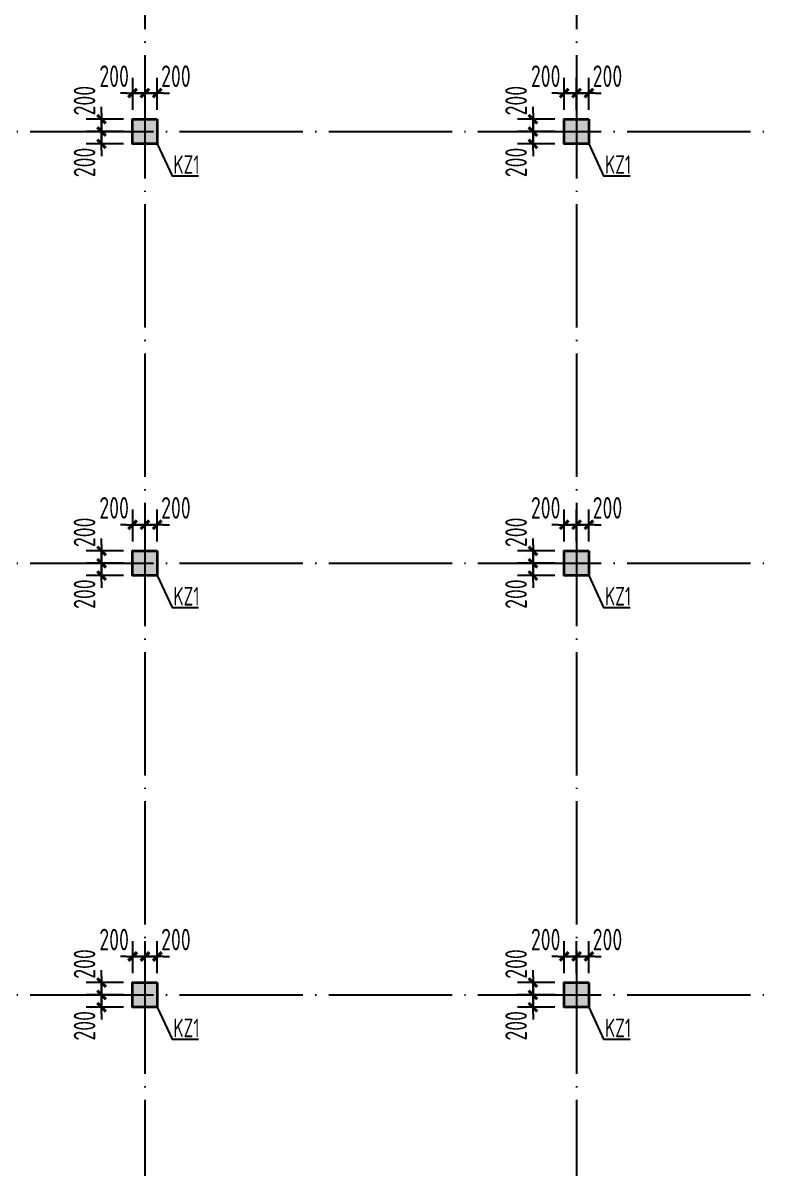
# Model space of a CAD drawing. Extents: x 8268344 to 8869063, y 669070 to 951310.
# Drawn here: x 8515027 to 8527018, y 769180 to 787750 of the extents above; entities that cross this region are included whole.
import ezdxf

# ---------------------------------------------------------------- set-up
doc = ezdxf.new("R2010")
doc.units = 0
doc.header["$LTSCALE"] = 1000
doc.linetypes.add('DOTE', pattern=[2.42, 2, -0.2, 0.02, -0.2])
doc.layers.get('0').update_dxf_attribs({"linetype": 'CONTINUOUS'})
doc.layers.get('Defpoints').update_dxf_attribs({"linetype": 'CONTINUOUS'})
for name, color, linetype in [('DIM', 3, 'CONTINUOUS'), ('DOTE', 1, 'DOTE'), ('PUB_TEXT', 7, 'CONTINUOUS'), ('柱涂实', 54, 'CONTINUOUS')]:
    doc.layers.add(name, color=color, linetype=linetype)
doc.layers.add('柱', color=2, linetype='CONTINUOUS', lineweight=35)
doc.styles.add('HZTXT', font='tssdeng.shx', dxfattribs={"width": 0.75, "bigfont": 'HZTXT.shx'})
doc.styles.add('TSSD_Dimension', font='Tssdeng.shx', dxfattribs={"width": 0.7, "bigfont": 'tssdchn.shx'})
doc.dimstyles.new('TSSD_100_100$0', dxfattribs={"dimtxt": 350, "dimasz": 100, "dimexe": 250, "dimexo": 150, "dimgap": 100, "dimtad": 1, "dimdec": 0, "dimzin": 0, "dimdsep": 46, "dimtxsty": 'TSSD_Dimension', "dimblk": '_TSDBK', "dimblk1": '_TSDBK', "dimblk2": '_TSDBK', "dimsah": 1, "dimcen": 0, "dimclrt": 7, "dimadec": 0, "dimazin": 0, "dimtfac": 1, "dimtdec": 0, "dimtix": 1, "dimtmove": 2, "dimatfit": 3, "dimldrblk": '_TSDBK', "dimfxl": 0, "dimtolj": 1, "dimtzin": 0, "dimarcsym": 0})

# ---------------------------------------------------------------- blocks, each defined once
blk = doc.blocks.new('_TSDBK')
blk.add_line((-1, 0), (1.5, 0))
at = {"const_width": 0.5}
blk.add_lwpolyline([(-0.7, -0.7), (0.7, 0.7)], dxfattribs=at)
blk = doc.blocks.new('*D2503')
at = {"layer": 'Defpoints', "color": 0}
for p in [(8516808, 786188), (8516302, 785988), (8516808, 785988)]:
    blk.add_point(p, dxfattribs=at)
at = {"layer": 'DIM', "color": 0, "lineweight": -2}
for p, q in [((8516302, 786288), (8516302, 786388)), ((8516658, 786188), (8516052, 786188)), ((8516302, 786188), (8516302, 785988)), ((8516658, 785988), (8516052, 785988)), ((8516302, 785888), (8516302, 785788))]:
    blk.add_line(p, q, dxfattribs=at)
at = {"layer": 'DIM', "color": 0, "lineweight": -2, "xscale": 100, "yscale": 100, "zscale": 100}
for p, rotation in [((8516302, 786188), 270), ((8516302, 785988), 90)]:
    blk.add_blockref('_TSDBK', p, dxfattribs=dict(at, rotation=rotation))
at = {"layer": 'DIM', "color": 7, "insert": (8516027, 786489), "char_height": 350, "attachment_point": 5, "rotation": 90, "style": 'TSSD_Dimension'}
blk.add_mtext('\\A1;200', dxfattribs=at)
blk = doc.blocks.new('*D2504')
at = {"layer": 'Defpoints', "color": 0}
for p in [(8516808, 785988), (8516302, 785788), (8516808, 785788)]:
    blk.add_point(p, dxfattribs=at)
at = {"layer": 'DIM', "color": 0, "lineweight": -2}
for p, q in [((8516302, 786088), (8516302, 786188)), ((8516658, 785988), (8516052, 785988)), ((8516302, 785988), (8516302, 785788)), ((8516658, 785788), (8516052, 785788)), ((8516302, 785688), (8516302, 785588))]:
    blk.add_line(p, q, dxfattribs=at)
at = {"layer": 'DIM', "color": 0, "lineweight": -2, "xscale": 100, "yscale": 100, "zscale": 100}
for p, rotation in [((8516302, 785988), 270), ((8516302, 785788), 90)]:
    blk.add_blockref('_TSDBK', p, dxfattribs=dict(at, rotation=rotation))
at = {"layer": 'DIM', "color": 7, "insert": (8516027, 785487), "char_height": 350, "attachment_point": 5, "rotation": 90, "style": 'TSSD_Dimension'}
blk.add_mtext('\\A1;200', dxfattribs=at)
blk = doc.blocks.new('*D2505')
at = {"layer": 'Defpoints', "color": 0}
for p in [(8517208, 786611), (8517008, 786188), (8517208, 786188)]:
    blk.add_point(p, dxfattribs=at)
at = {"layer": 'DIM', "color": 0, "lineweight": -2}
for p, q in [((8517008, 786338), (8517008, 786861)), ((8517208, 786338), (8517208, 786861)), ((8516908, 786611), (8516808, 786611)), ((8517008, 786611), (8517208, 786611)), ((8517308, 786611), (8517408, 786611))]:
    blk.add_line(p, q, dxfattribs=at)
at = {"layer": 'DIM', "color": 0, "lineweight": -2, "xscale": 100, "yscale": 100, "zscale": 100}
blk.add_blockref('_TSDBK', (8517008, 786611), dxfattribs=at)
at = {"layer": 'DIM', "color": 0, "lineweight": -2, "xscale": 100, "yscale": 100, "zscale": 100, "rotation": 180}
blk.add_blockref('_TSDBK', (8517208, 786611), dxfattribs=at)
at = {"layer": 'DIM', "color": 7, "insert": (8517509, 786886), "char_height": 350, "attachment_point": 5, "style": 'TSSD_Dimension'}
blk.add_mtext('\\A1;200', dxfattribs=at)
blk = doc.blocks.new('*D2506')
at = {"layer": 'Defpoints', "color": 0}
for p in [(8517008, 786611), (8516808, 786188), (8517008, 786188)]:
    blk.add_point(p, dxfattribs=at)
at = {"layer": 'DIM', "color": 0, "lineweight": -2}
for p, q in [((8516808, 786338), (8516808, 786861)), ((8517008, 786338), (8517008, 786861)), ((8516708, 786611), (8516608, 786611)), ((8516808, 786611), (8517008, 786611)), ((8517108, 786611), (8517208, 786611))]:
    blk.add_line(p, q, dxfattribs=at)
at = {"layer": 'DIM', "color": 0, "lineweight": -2, "xscale": 100, "yscale": 100, "zscale": 100}
blk.add_blockref('_TSDBK', (8516808, 786611), dxfattribs=at)
at = {"layer": 'DIM', "color": 0, "lineweight": -2, "xscale": 100, "yscale": 100, "zscale": 100, "rotation": 180}
blk.add_blockref('_TSDBK', (8517008, 786611), dxfattribs=at)
at = {"layer": 'DIM', "color": 7, "insert": (8516507, 786886), "char_height": 350, "attachment_point": 5, "style": 'TSSD_Dimension'}
blk.add_mtext('\\A1;200', dxfattribs=at)
blk = doc.blocks.new('*D2507')
at = {"layer": 'Defpoints', "color": 0}
for p in [(8516808, 779188), (8516302, 778988), (8516808, 778988)]:
    blk.add_point(p, dxfattribs=at)
at = {"layer": 'DIM', "color": 0, "lineweight": -2}
for p, q in [((8516302, 779288), (8516302, 779388)), ((8516658, 779188), (8516052, 779188)), ((8516302, 779188), (8516302, 778988)), ((8516658, 778988), (8516052, 778988)), ((8516302, 778888), (8516302, 778788))]:
    blk.add_line(p, q, dxfattribs=at)
at = {"layer": 'DIM', "color": 0, "lineweight": -2, "xscale": 100, "yscale": 100, "zscale": 100}
for p, rotation in [((8516302, 779188), 270), ((8516302, 778988), 90)]:
    blk.add_blockref('_TSDBK', p, dxfattribs=dict(at, rotation=rotation))
at = {"layer": 'DIM', "color": 7, "insert": (8516027, 779489), "char_height": 350, "attachment_point": 5, "rotation": 90, "style": 'TSSD_Dimension'}
blk.add_mtext('\\A1;200', dxfattribs=at)
blk = doc.blocks.new('*D2508')
at = {"layer": 'Defpoints', "color": 0}
for p in [(8516808, 778988), (8516302, 778788), (8516808, 778788)]:
    blk.add_point(p, dxfattribs=at)
at = {"layer": 'DIM', "color": 0, "lineweight": -2}
for p, q in [((8516302, 779088), (8516302, 779188)), ((8516658, 778988), (8516052, 778988)), ((8516302, 778988), (8516302, 778788)), ((8516658, 778788), (8516052, 778788)), ((8516302, 778688), (8516302, 778588))]:
    blk.add_line(p, q, dxfattribs=at)
at = {"layer": 'DIM', "color": 0, "lineweight": -2, "xscale": 100, "yscale": 100, "zscale": 100}
for p, rotation in [((8516302, 778988), 270), ((8516302, 778788), 90)]:
    blk.add_blockref('_TSDBK', p, dxfattribs=dict(at, rotation=rotation))
at = {"layer": 'DIM', "color": 7, "insert": (8516027, 778487), "char_height": 350, "attachment_point": 5, "rotation": 90, "style": 'TSSD_Dimension'}
blk.add_mtext('\\A1;200', dxfattribs=at)
blk = doc.blocks.new('*D2509')
at = {"layer": 'Defpoints', "color": 0}
for p in [(8517208, 779611), (8517008, 779188), (8517208, 779188)]:
    blk.add_point(p, dxfattribs=at)
at = {"layer": 'DIM', "color": 0, "lineweight": -2}
for p, q in [((8517008, 779338), (8517008, 779861)), ((8517208, 779338), (8517208, 779861)), ((8516908, 779611), (8516808, 779611)), ((8517008, 779611), (8517208, 779611)), ((8517308, 779611), (8517408, 779611))]:
    blk.add_line(p, q, dxfattribs=at)
at = {"layer": 'DIM', "color": 0, "lineweight": -2, "xscale": 100, "yscale": 100, "zscale": 100}
blk.add_blockref('_TSDBK', (8517008, 779611), dxfattribs=at)
at = {"layer": 'DIM', "color": 0, "lineweight": -2, "xscale": 100, "yscale": 100, "zscale": 100, "rotation": 180}
blk.add_blockref('_TSDBK', (8517208, 779611), dxfattribs=at)
at = {"layer": 'DIM', "color": 7, "insert": (8517509, 779886), "char_height": 350, "attachment_point": 5, "style": 'TSSD_Dimension'}
blk.add_mtext('\\A1;200', dxfattribs=at)
blk = doc.blocks.new('*D2510')
at = {"layer": 'Defpoints', "color": 0}
for p in [(8517008, 779611), (8516808, 779188), (8517008, 779188)]:
    blk.add_point(p, dxfattribs=at)
at = {"layer": 'DIM', "color": 0, "lineweight": -2}
for p, q in [((8516808, 779338), (8516808, 779861)), ((8517008, 779338), (8517008, 779861)), ((8516708, 779611), (8516608, 779611)), ((8516808, 779611), (8517008, 779611)), ((8517108, 779611), (8517208, 779611))]:
    blk.add_line(p, q, dxfattribs=at)
at = {"layer": 'DIM', "color": 0, "lineweight": -2, "xscale": 100, "yscale": 100, "zscale": 100}
blk.add_blockref('_TSDBK', (8516808, 779611), dxfattribs=at)
at = {"layer": 'DIM', "color": 0, "lineweight": -2, "xscale": 100, "yscale": 100, "zscale": 100, "rotation": 180}
blk.add_blockref('_TSDBK', (8517008, 779611), dxfattribs=at)
at = {"layer": 'DIM', "color": 7, "insert": (8516507, 779886), "char_height": 350, "attachment_point": 5, "style": 'TSSD_Dimension'}
blk.add_mtext('\\A1;200', dxfattribs=at)
blk = doc.blocks.new('*D2511')
at = {"layer": 'Defpoints', "color": 0}
for p in [(8516808, 772188), (8516302, 771988), (8516808, 771988)]:
    blk.add_point(p, dxfattribs=at)
at = {"layer": 'DIM', "color": 0, "lineweight": -2}
for p, q in [((8516302, 772288), (8516302, 772388)), ((8516658, 772188), (8516052, 772188)), ((8516302, 772188), (8516302, 771988)), ((8516658, 771988), (8516052, 771988)), ((8516302, 771888), (8516302, 771788))]:
    blk.add_line(p, q, dxfattribs=at)
at = {"layer": 'DIM', "color": 0, "lineweight": -2, "xscale": 100, "yscale": 100, "zscale": 100}
for p, rotation in [((8516302, 772188), 270), ((8516302, 771988), 90)]:
    blk.add_blockref('_TSDBK', p, dxfattribs=dict(at, rotation=rotation))
at = {"layer": 'DIM', "color": 7, "insert": (8516027, 772489), "char_height": 350, "attachment_point": 5, "rotation": 90, "style": 'TSSD_Dimension'}
blk.add_mtext('\\A1;200', dxfattribs=at)
blk = doc.blocks.new('*D2512')
at = {"layer": 'Defpoints', "color": 0}
for p in [(8516808, 771988), (8516302, 771788), (8516808, 771788)]:
    blk.add_point(p, dxfattribs=at)
at = {"layer": 'DIM', "color": 0, "lineweight": -2}
for p, q in [((8516302, 772088), (8516302, 772188)), ((8516658, 771988), (8516052, 771988)), ((8516302, 771988), (8516302, 771788)), ((8516658, 771788), (8516052, 771788)), ((8516302, 771688), (8516302, 771588))]:
    blk.add_line(p, q, dxfattribs=at)
at = {"layer": 'DIM', "color": 0, "lineweight": -2, "xscale": 100, "yscale": 100, "zscale": 100}
for p, rotation in [((8516302, 771988), 270), ((8516302, 771788), 90)]:
    blk.add_blockref('_TSDBK', p, dxfattribs=dict(at, rotation=rotation))
at = {"layer": 'DIM', "color": 7, "insert": (8516027, 771487), "char_height": 350, "attachment_point": 5, "rotation": 90, "style": 'TSSD_Dimension'}
blk.add_mtext('\\A1;200', dxfattribs=at)
blk = doc.blocks.new('*D2513')
at = {"layer": 'Defpoints', "color": 0}
for p in [(8517208, 772611), (8517008, 772188), (8517208, 772188)]:
    blk.add_point(p, dxfattribs=at)
at = {"layer": 'DIM', "color": 0, "lineweight": -2}
for p, q in [((8517008, 772338), (8517008, 772861)), ((8517208, 772338), (8517208, 772861)), ((8516908, 772611), (8516808, 772611)), ((8517008, 772611), (8517208, 772611)), ((8517308, 772611), (8517408, 772611))]:
    blk.add_line(p, q, dxfattribs=at)
at = {"layer": 'DIM', "color": 0, "lineweight": -2, "xscale": 100, "yscale": 100, "zscale": 100}
blk.add_blockref('_TSDBK', (8517008, 772611), dxfattribs=at)
at = {"layer": 'DIM', "color": 0, "lineweight": -2, "xscale": 100, "yscale": 100, "zscale": 100, "rotation": 180}
blk.add_blockref('_TSDBK', (8517208, 772611), dxfattribs=at)
at = {"layer": 'DIM', "color": 7, "insert": (8517509, 772886), "char_height": 350, "attachment_point": 5, "style": 'TSSD_Dimension'}
blk.add_mtext('\\A1;200', dxfattribs=at)
blk = doc.blocks.new('*D2514')
at = {"layer": 'Defpoints', "color": 0}
for p in [(8517008, 772611), (8516808, 772188), (8517008, 772188)]:
    blk.add_point(p, dxfattribs=at)
at = {"layer": 'DIM', "color": 0, "lineweight": -2}
for p, q in [((8516808, 772338), (8516808, 772861)), ((8517008, 772338), (8517008, 772861)), ((8516708, 772611), (8516608, 772611)), ((8516808, 772611), (8517008, 772611)), ((8517108, 772611), (8517208, 772611))]:
    blk.add_line(p, q, dxfattribs=at)
at = {"layer": 'DIM', "color": 0, "lineweight": -2, "xscale": 100, "yscale": 100, "zscale": 100}
blk.add_blockref('_TSDBK', (8516808, 772611), dxfattribs=at)
at = {"layer": 'DIM', "color": 0, "lineweight": -2, "xscale": 100, "yscale": 100, "zscale": 100, "rotation": 180}
blk.add_blockref('_TSDBK', (8517008, 772611), dxfattribs=at)
at = {"layer": 'DIM', "color": 7, "insert": (8516507, 772886), "char_height": 350, "attachment_point": 5, "style": 'TSSD_Dimension'}
blk.add_mtext('\\A1;200', dxfattribs=at)
blk = doc.blocks.new('*D2531')
at = {"layer": 'Defpoints', "color": 0}
for p in [(8523808, 786188), (8523302, 785988), (8523808, 785988)]:
    blk.add_point(p, dxfattribs=at)
at = {"layer": 'DIM', "color": 0, "lineweight": -2}
for p, q in [((8523302, 786288), (8523302, 786388)), ((8523658, 786188), (8523052, 786188)), ((8523302, 786188), (8523302, 785988)), ((8523658, 785988), (8523052, 785988)), ((8523302, 785888), (8523302, 785788))]:
    blk.add_line(p, q, dxfattribs=at)
at = {"layer": 'DIM', "color": 0, "lineweight": -2, "xscale": 100, "yscale": 100, "zscale": 100}
for p, rotation in [((8523302, 786188), 270), ((8523302, 785988), 90)]:
    blk.add_blockref('_TSDBK', p, dxfattribs=dict(at, rotation=rotation))
at = {"layer": 'DIM', "color": 7, "insert": (8523027, 786489), "char_height": 350, "attachment_point": 5, "rotation": 90, "style": 'TSSD_Dimension'}
blk.add_mtext('\\A1;200', dxfattribs=at)
blk = doc.blocks.new('*D2532')
at = {"layer": 'Defpoints', "color": 0}
for p in [(8523808, 785988), (8523302, 785788), (8523808, 785788)]:
    blk.add_point(p, dxfattribs=at)
at = {"layer": 'DIM', "color": 0, "lineweight": -2}
for p, q in [((8523302, 786088), (8523302, 786188)), ((8523658, 785988), (8523052, 785988)), ((8523302, 785988), (8523302, 785788)), ((8523658, 785788), (8523052, 785788)), ((8523302, 785688), (8523302, 785588))]:
    blk.add_line(p, q, dxfattribs=at)
at = {"layer": 'DIM', "color": 0, "lineweight": -2, "xscale": 100, "yscale": 100, "zscale": 100}
for p, rotation in [((8523302, 785988), 270), ((8523302, 785788), 90)]:
    blk.add_blockref('_TSDBK', p, dxfattribs=dict(at, rotation=rotation))
at = {"layer": 'DIM', "color": 7, "insert": (8523027, 785487), "char_height": 350, "attachment_point": 5, "rotation": 90, "style": 'TSSD_Dimension'}
blk.add_mtext('\\A1;200', dxfattribs=at)
blk = doc.blocks.new('*D2533')
at = {"layer": 'Defpoints', "color": 0}
for p in [(8524208, 786611), (8524008, 786188), (8524208, 786188)]:
    blk.add_point(p, dxfattribs=at)
at = {"layer": 'DIM', "color": 0, "lineweight": -2}
for p, q in [((8524008, 786338), (8524008, 786861)), ((8524208, 786338), (8524208, 786861)), ((8523908, 786611), (8523808, 786611)), ((8524008, 786611), (8524208, 786611)), ((8524308, 786611), (8524408, 786611))]:
    blk.add_line(p, q, dxfattribs=at)
at = {"layer": 'DIM', "color": 0, "lineweight": -2, "xscale": 100, "yscale": 100, "zscale": 100}
blk.add_blockref('_TSDBK', (8524008, 786611), dxfattribs=at)
at = {"layer": 'DIM', "color": 0, "lineweight": -2, "xscale": 100, "yscale": 100, "zscale": 100, "rotation": 180}
blk.add_blockref('_TSDBK', (8524208, 786611), dxfattribs=at)
at = {"layer": 'DIM', "color": 7, "insert": (8524509, 786886), "char_height": 350, "attachment_point": 5, "style": 'TSSD_Dimension'}
blk.add_mtext('\\A1;200', dxfattribs=at)
blk = doc.blocks.new('*D2534')
at = {"layer": 'Defpoints', "color": 0}
for p in [(8524008, 786611), (8523808, 786188), (8524008, 786188)]:
    blk.add_point(p, dxfattribs=at)
at = {"layer": 'DIM', "color": 0, "lineweight": -2}
for p, q in [((8523808, 786338), (8523808, 786861)), ((8524008, 786338), (8524008, 786861)), ((8523708, 786611), (8523608, 786611)), ((8523808, 786611), (8524008, 786611)), ((8524108, 786611), (8524208, 786611))]:
    blk.add_line(p, q, dxfattribs=at)
at = {"layer": 'DIM', "color": 0, "lineweight": -2, "xscale": 100, "yscale": 100, "zscale": 100}
blk.add_blockref('_TSDBK', (8523808, 786611), dxfattribs=at)
at = {"layer": 'DIM', "color": 0, "lineweight": -2, "xscale": 100, "yscale": 100, "zscale": 100, "rotation": 180}
blk.add_blockref('_TSDBK', (8524008, 786611), dxfattribs=at)
at = {"layer": 'DIM', "color": 7, "insert": (8523507, 786886), "char_height": 350, "attachment_point": 5, "style": 'TSSD_Dimension'}
blk.add_mtext('\\A1;200', dxfattribs=at)
blk = doc.blocks.new('*D2535')
at = {"layer": 'Defpoints', "color": 0}
for p in [(8523808, 779188), (8523302, 778988), (8523808, 778988)]:
    blk.add_point(p, dxfattribs=at)
at = {"layer": 'DIM', "color": 0, "lineweight": -2}
for p, q in [((8523302, 779288), (8523302, 779388)), ((8523658, 779188), (8523052, 779188)), ((8523302, 779188), (8523302, 778988)), ((8523658, 778988), (8523052, 778988)), ((8523302, 778888), (8523302, 778788))]:
    blk.add_line(p, q, dxfattribs=at)
at = {"layer": 'DIM', "color": 0, "lineweight": -2, "xscale": 100, "yscale": 100, "zscale": 100}
for p, rotation in [((8523302, 779188), 270), ((8523302, 778988), 90)]:
    blk.add_blockref('_TSDBK', p, dxfattribs=dict(at, rotation=rotation))
at = {"layer": 'DIM', "color": 7, "insert": (8523027, 779489), "char_height": 350, "attachment_point": 5, "rotation": 90, "style": 'TSSD_Dimension'}
blk.add_mtext('\\A1;200', dxfattribs=at)
blk = doc.blocks.new('*D2536')
at = {"layer": 'Defpoints', "color": 0}
for p in [(8523808, 778988), (8523302, 778788), (8523808, 778788)]:
    blk.add_point(p, dxfattribs=at)
at = {"layer": 'DIM', "color": 0, "lineweight": -2}
for p, q in [((8523302, 779088), (8523302, 779188)), ((8523658, 778988), (8523052, 778988)), ((8523302, 778988), (8523302, 778788)), ((8523658, 778788), (8523052, 778788)), ((8523302, 778688), (8523302, 778588))]:
    blk.add_line(p, q, dxfattribs=at)
at = {"layer": 'DIM', "color": 0, "lineweight": -2, "xscale": 100, "yscale": 100, "zscale": 100}
for p, rotation in [((8523302, 778988), 270), ((8523302, 778788), 90)]:
    blk.add_blockref('_TSDBK', p, dxfattribs=dict(at, rotation=rotation))
at = {"layer": 'DIM', "color": 7, "insert": (8523027, 778487), "char_height": 350, "attachment_point": 5, "rotation": 90, "style": 'TSSD_Dimension'}
blk.add_mtext('\\A1;200', dxfattribs=at)
blk = doc.blocks.new('*D2537')
at = {"layer": 'Defpoints', "color": 0}
for p in [(8524208, 779611), (8524008, 779188), (8524208, 779188)]:
    blk.add_point(p, dxfattribs=at)
at = {"layer": 'DIM', "color": 0, "lineweight": -2}
for p, q in [((8524008, 779338), (8524008, 779861)), ((8524208, 779338), (8524208, 779861)), ((8523908, 779611), (8523808, 779611)), ((8524008, 779611), (8524208, 779611)), ((8524308, 779611), (8524408, 779611))]:
    blk.add_line(p, q, dxfattribs=at)
at = {"layer": 'DIM', "color": 0, "lineweight": -2, "xscale": 100, "yscale": 100, "zscale": 100}
blk.add_blockref('_TSDBK', (8524008, 779611), dxfattribs=at)
at = {"layer": 'DIM', "color": 0, "lineweight": -2, "xscale": 100, "yscale": 100, "zscale": 100, "rotation": 180}
blk.add_blockref('_TSDBK', (8524208, 779611), dxfattribs=at)
at = {"layer": 'DIM', "color": 7, "insert": (8524509, 779886), "char_height": 350, "attachment_point": 5, "style": 'TSSD_Dimension'}
blk.add_mtext('\\A1;200', dxfattribs=at)
blk = doc.blocks.new('*D2538')
at = {"layer": 'Defpoints', "color": 0}
for p in [(8524008, 779611), (8523808, 779188), (8524008, 779188)]:
    blk.add_point(p, dxfattribs=at)
at = {"layer": 'DIM', "color": 0, "lineweight": -2}
for p, q in [((8523808, 779338), (8523808, 779861)), ((8524008, 779338), (8524008, 779861)), ((8523708, 779611), (8523608, 779611)), ((8523808, 779611), (8524008, 779611)), ((8524108, 779611), (8524208, 779611))]:
    blk.add_line(p, q, dxfattribs=at)
at = {"layer": 'DIM', "color": 0, "lineweight": -2, "xscale": 100, "yscale": 100, "zscale": 100}
blk.add_blockref('_TSDBK', (8523808, 779611), dxfattribs=at)
at = {"layer": 'DIM', "color": 0, "lineweight": -2, "xscale": 100, "yscale": 100, "zscale": 100, "rotation": 180}
blk.add_blockref('_TSDBK', (8524008, 779611), dxfattribs=at)
at = {"layer": 'DIM', "color": 7, "insert": (8523507, 779886), "char_height": 350, "attachment_point": 5, "style": 'TSSD_Dimension'}
blk.add_mtext('\\A1;200', dxfattribs=at)
blk = doc.blocks.new('*D2539')
at = {"layer": 'Defpoints', "color": 0}
for p in [(8523808, 772188), (8523302, 771988), (8523808, 771988)]:
    blk.add_point(p, dxfattribs=at)
at = {"layer": 'DIM', "color": 0, "lineweight": -2}
for p, q in [((8523302, 772288), (8523302, 772388)), ((8523658, 772188), (8523052, 772188)), ((8523302, 772188), (8523302, 771988)), ((8523658, 771988), (8523052, 771988)), ((8523302, 771888), (8523302, 771788))]:
    blk.add_line(p, q, dxfattribs=at)
at = {"layer": 'DIM', "color": 0, "lineweight": -2, "xscale": 100, "yscale": 100, "zscale": 100}
for p, rotation in [((8523302, 772188), 270), ((8523302, 771988), 90)]:
    blk.add_blockref('_TSDBK', p, dxfattribs=dict(at, rotation=rotation))
at = {"layer": 'DIM', "color": 7, "insert": (8523027, 772489), "char_height": 350, "attachment_point": 5, "rotation": 90, "style": 'TSSD_Dimension'}
blk.add_mtext('\\A1;200', dxfattribs=at)
blk = doc.blocks.new('*D2540')
at = {"layer": 'Defpoints', "color": 0}
for p in [(8523808, 771988), (8523302, 771788), (8523808, 771788)]:
    blk.add_point(p, dxfattribs=at)
at = {"layer": 'DIM', "color": 0, "lineweight": -2}
for p, q in [((8523302, 772088), (8523302, 772188)), ((8523658, 771988), (8523052, 771988)), ((8523302, 771988), (8523302, 771788)), ((8523658, 771788), (8523052, 771788)), ((8523302, 771688), (8523302, 771588))]:
    blk.add_line(p, q, dxfattribs=at)
at = {"layer": 'DIM', "color": 0, "lineweight": -2, "xscale": 100, "yscale": 100, "zscale": 100}
for p, rotation in [((8523302, 771988), 270), ((8523302, 771788), 90)]:
    blk.add_blockref('_TSDBK', p, dxfattribs=dict(at, rotation=rotation))
at = {"layer": 'DIM', "color": 7, "insert": (8523027, 771487), "char_height": 350, "attachment_point": 5, "rotation": 90, "style": 'TSSD_Dimension'}
blk.add_mtext('\\A1;200', dxfattribs=at)
blk = doc.blocks.new('*D2541')
at = {"layer": 'Defpoints', "color": 0}
for p in [(8524208, 772611), (8524008, 772188), (8524208, 772188)]:
    blk.add_point(p, dxfattribs=at)
at = {"layer": 'DIM', "color": 0, "lineweight": -2}
for p, q in [((8524008, 772338), (8524008, 772861)), ((8524208, 772338), (8524208, 772861)), ((8523908, 772611), (8523808, 772611)), ((8524008, 772611), (8524208, 772611)), ((8524308, 772611), (8524408, 772611))]:
    blk.add_line(p, q, dxfattribs=at)
at = {"layer": 'DIM', "color": 0, "lineweight": -2, "xscale": 100, "yscale": 100, "zscale": 100}
blk.add_blockref('_TSDBK', (8524008, 772611), dxfattribs=at)
at = {"layer": 'DIM', "color": 0, "lineweight": -2, "xscale": 100, "yscale": 100, "zscale": 100, "rotation": 180}
blk.add_blockref('_TSDBK', (8524208, 772611), dxfattribs=at)
at = {"layer": 'DIM', "color": 7, "insert": (8524509, 772886), "char_height": 350, "attachment_point": 5, "style": 'TSSD_Dimension'}
blk.add_mtext('\\A1;200', dxfattribs=at)
blk = doc.blocks.new('*D2542')
at = {"layer": 'Defpoints', "color": 0}
for p in [(8524008, 772611), (8523808, 772188), (8524008, 772188)]:
    blk.add_point(p, dxfattribs=at)
at = {"layer": 'DIM', "color": 0, "lineweight": -2}
for p, q in [((8523808, 772338), (8523808, 772861)), ((8524008, 772338), (8524008, 772861)), ((8523708, 772611), (8523608, 772611)), ((8523808, 772611), (8524008, 772611)), ((8524108, 772611), (8524208, 772611))]:
    blk.add_line(p, q, dxfattribs=at)
at = {"layer": 'DIM', "color": 0, "lineweight": -2, "xscale": 100, "yscale": 100, "zscale": 100}
blk.add_blockref('_TSDBK', (8523808, 772611), dxfattribs=at)
at = {"layer": 'DIM', "color": 0, "lineweight": -2, "xscale": 100, "yscale": 100, "zscale": 100, "rotation": 180}
blk.add_blockref('_TSDBK', (8524008, 772611), dxfattribs=at)
at = {"layer": 'DIM', "color": 7, "insert": (8523507, 772886), "char_height": 350, "attachment_point": 5, "style": 'TSSD_Dimension'}
blk.add_mtext('\\A1;200', dxfattribs=at)

msp = doc.modelspace()

# ---------------------------------------------------------------- hatches: boundary and pattern name
at = {"layer": '柱涂实'}
for points in [[(8517207.9, 786188.2), (8517207.9, 785788.2), (8516807.9, 785788.2), (8516807.9, 786188.2)], [(8524207.9, 786188.2), (8524207.9, 785788.2), (8523807.9, 785788.2), (8523807.9, 786188.2)], [(8517207.9, 779188.2), (8517207.9, 778788.2), (8516807.9, 778788.2), (8516807.9, 779188.2)], [(8524207.9, 779188.2), (8524207.9, 778788.2), (8523807.9, 778788.2), (8523807.9, 779188.2)], [(8517207.9, 772188.2), (8517207.9, 771788.2), (8516807.9, 771788.2), (8516807.9, 772188.2)], [(8524207.9, 772188.2), (8524207.9, 771788.2), (8523807.9, 771788.2), (8523807.9, 772188.2)]]:
    msp.add_hatch(color=256, dxfattribs=at).paths.add_polyline_path(points)

# ---------------------------------------------------------------- linework, layer by layer
at = {"layer": 'DOTE'}
for p, q in [((8517007.9, 794488.2), (8517007.9, 749488.2)), ((8524007.9, 794488.2), (8524007.9, 749488.2)), ((8437707.9, 785988.2), (8539007.9, 785988.2)), ((8437707.9, 778988.2), (8539007.9, 778988.2)), ((8437707.9, 771988.2), (8539007.9, 771988.2))]:
    msp.add_line(p, q, dxfattribs=at)
at = {"layer": 'PUB_TEXT', "color": 7}
for points in [[(8517207.9, 785788.2), (8517447.3, 785270.4), (8517876, 785270.4)], [(8524207.9, 785788.2), (8524447.3, 785270.4), (8524876, 785270.4)], [(8517207.9, 778788.2), (8517447.3, 778270.4), (8517876, 778270.4)], [(8524207.9, 778788.2), (8524447.3, 778270.4), (8524876, 778270.4)], [(8517207.9, 771788.2), (8517447.3, 771270.4), (8517876, 771270.4)], [(8524207.9, 771788.2), (8524447.3, 771270.4), (8524876, 771270.4)]]:
    msp.add_lwpolyline(points, dxfattribs=at)
at = {"layer": '柱'}
for points in [[(8517207.9, 786188.2), (8517207.9, 785788.2), (8516807.9, 785788.2), (8516807.9, 786188.2)], [(8524207.9, 786188.2), (8524207.9, 785788.2), (8523807.9, 785788.2), (8523807.9, 786188.2)], [(8517207.9, 779188.2), (8517207.9, 778788.2), (8516807.9, 778788.2), (8516807.9, 779188.2)], [(8524207.9, 779188.2), (8524207.9, 778788.2), (8523807.9, 778788.2), (8523807.9, 779188.2)], [(8517207.9, 772188.2), (8517207.9, 771788.2), (8516807.9, 771788.2), (8516807.9, 772188.2)], [(8524207.9, 772188.2), (8524207.9, 771788.2), (8523807.9, 771788.2), (8523807.9, 772188.2)]]:
    msp.add_lwpolyline(points, close=True, dxfattribs=at)
at = {"layer": '柱涂实', "linetype": 'Continuous'}
for points in [[(8517207.9, 786188.2), (8517207.9, 785788.2), (8516807.9, 785788.2), (8516807.9, 786188.2)], [(8524207.9, 786188.2), (8524207.9, 785788.2), (8523807.9, 785788.2), (8523807.9, 786188.2)], [(8517207.9, 779188.2), (8517207.9, 778788.2), (8516807.9, 778788.2), (8516807.9, 779188.2)], [(8524207.9, 779188.2), (8524207.9, 778788.2), (8523807.9, 778788.2), (8523807.9, 779188.2)], [(8517207.9, 772188.2), (8517207.9, 771788.2), (8516807.9, 771788.2), (8516807.9, 772188.2)], [(8524207.9, 772188.2), (8524207.9, 771788.2), (8523807.9, 771788.2), (8523807.9, 772188.2)]]:
    msp.add_lwpolyline(points, close=True, dxfattribs=at)

# ---------------------------------------------------------------- texts
at = {"layer": 'PUB_TEXT', "color": 6, "style": 'HZTXT', "width": 0.7}
for p in [(8517468.9, 785302.4), (8524468.9, 785302.4), (8517468.9, 778302.4), (8524468.9, 778302.4), (8517468.9, 771302.4), (8524468.9, 771302.4)]:
    msp.add_text('KZ1', height=300, dxfattribs=at).set_placement(p)

# ---------------------------------------------------------------- dimensions: what is measured, and where the dimension line sits
at = {"layer": 'DIM'}
for base, p1, p2, picture, middle in [((8517007.9, 786611.1), (8516807.9, 786188.2), (8517007.9, 786188.2), '*D2506', (8516506.8, 786886.1)), ((8517207.9, 786611.1), (8517007.9, 786188.2), (8517207.9, 786188.2), '*D2505', (8517509, 786886.1)), ((8524007.9, 786611.1), (8523807.9, 786188.2), (8524007.9, 786188.2), '*D2534', (8523506.8, 786886.1)), ((8524207.9, 786611.1), (8524007.9, 786188.2), (8524207.9, 786188.2), '*D2533', (8524509, 786886.1)), ((8517007.9, 779611.1), (8516807.9, 779188.2), (8517007.9, 779188.2), '*D2510', (8516506.8, 779886.1)), ((8517207.9, 779611.1), (8517007.9, 779188.2), (8517207.9, 779188.2), '*D2509', (8517509, 779886.1)), ((8524007.9, 779611.1), (8523807.9, 779188.2), (8524007.9, 779188.2), '*D2538', (8523506.8, 779886.1)), ((8524207.9, 779611.1), (8524007.9, 779188.2), (8524207.9, 779188.2), '*D2537', (8524509, 779886.1)), ((8517007.9, 772611.1), (8516807.9, 772188.2), (8517007.9, 772188.2), '*D2514', (8516506.8, 772886.1)), ((8517207.9, 772611.1), (8517007.9, 772188.2), (8517207.9, 772188.2), '*D2513', (8517509, 772886.1)), ((8524007.9, 772611.1), (8523807.9, 772188.2), (8524007.9, 772188.2), '*D2542', (8523506.8, 772886.1)), ((8524207.9, 772611.1), (8524007.9, 772188.2), (8524207.9, 772188.2), '*D2541', (8524509, 772886.1))]:
    dim = msp.add_linear_dim(base=base, p1=p1, p2=p2, dimstyle='TSSD_100_100$0', dxfattribs=at)
    dim.commit()
    dim.dimension.update_dxf_attribs({"geometry": picture, "text_midpoint": middle, "dimtype": 160})
for base, p1, p2, picture, middle in [((8516301.8, 785988.2), (8516807.9, 786188.2), (8516807.9, 785988.2), '*D2503', (8516026.8, 786489.3)), ((8523301.8, 785988.2), (8523807.9, 786188.2), (8523807.9, 785988.2), '*D2531', (8523026.8, 786489.3)), ((8516301.8, 785788.2), (8516807.9, 785988.2), (8516807.9, 785788.2), '*D2504', (8516026.8, 785487.1)), ((8523301.8, 785788.2), (8523807.9, 785988.2), (8523807.9, 785788.2), '*D2532', (8523026.8, 785487.1)), ((8516301.8, 778988.2), (8516807.9, 779188.2), (8516807.9, 778988.2), '*D2507', (8516026.8, 779489.3)), ((8523301.8, 778988.2), (8523807.9, 779188.2), (8523807.9, 778988.2), '*D2535', (8523026.8, 779489.3)), ((8516301.8, 778788.2), (8516807.9, 778988.2), (8516807.9, 778788.2), '*D2508', (8516026.8, 778487.1)), ((8523301.8, 778788.2), (8523807.9, 778988.2), (8523807.9, 778788.2), '*D2536', (8523026.8, 778487.1)), ((8516301.8, 771988.2), (8516807.9, 772188.2), (8516807.9, 771988.2), '*D2511', (8516026.8, 772489.3)), ((8523301.8, 771988.2), (8523807.9, 772188.2), (8523807.9, 771988.2), '*D2539', (8523026.8, 772489.3)), ((8516301.8, 771788.2), (8516807.9, 771988.2), (8516807.9, 771788.2), '*D2512', (8516026.8, 771487.2)), ((8523301.8, 771788.2), (8523807.9, 771988.2), (8523807.9, 771788.2), '*D2540', (8523026.8, 771487.2))]:
    dim = msp.add_linear_dim(base=base, p1=p1, p2=p2, angle=90, dimstyle='TSSD_100_100$0', dxfattribs=at)
    dim.commit()
    dim.dimension.update_dxf_attribs({"geometry": picture, "text_midpoint": middle, "dimtype": 160})

doc.saveas('drawing.dxf')
